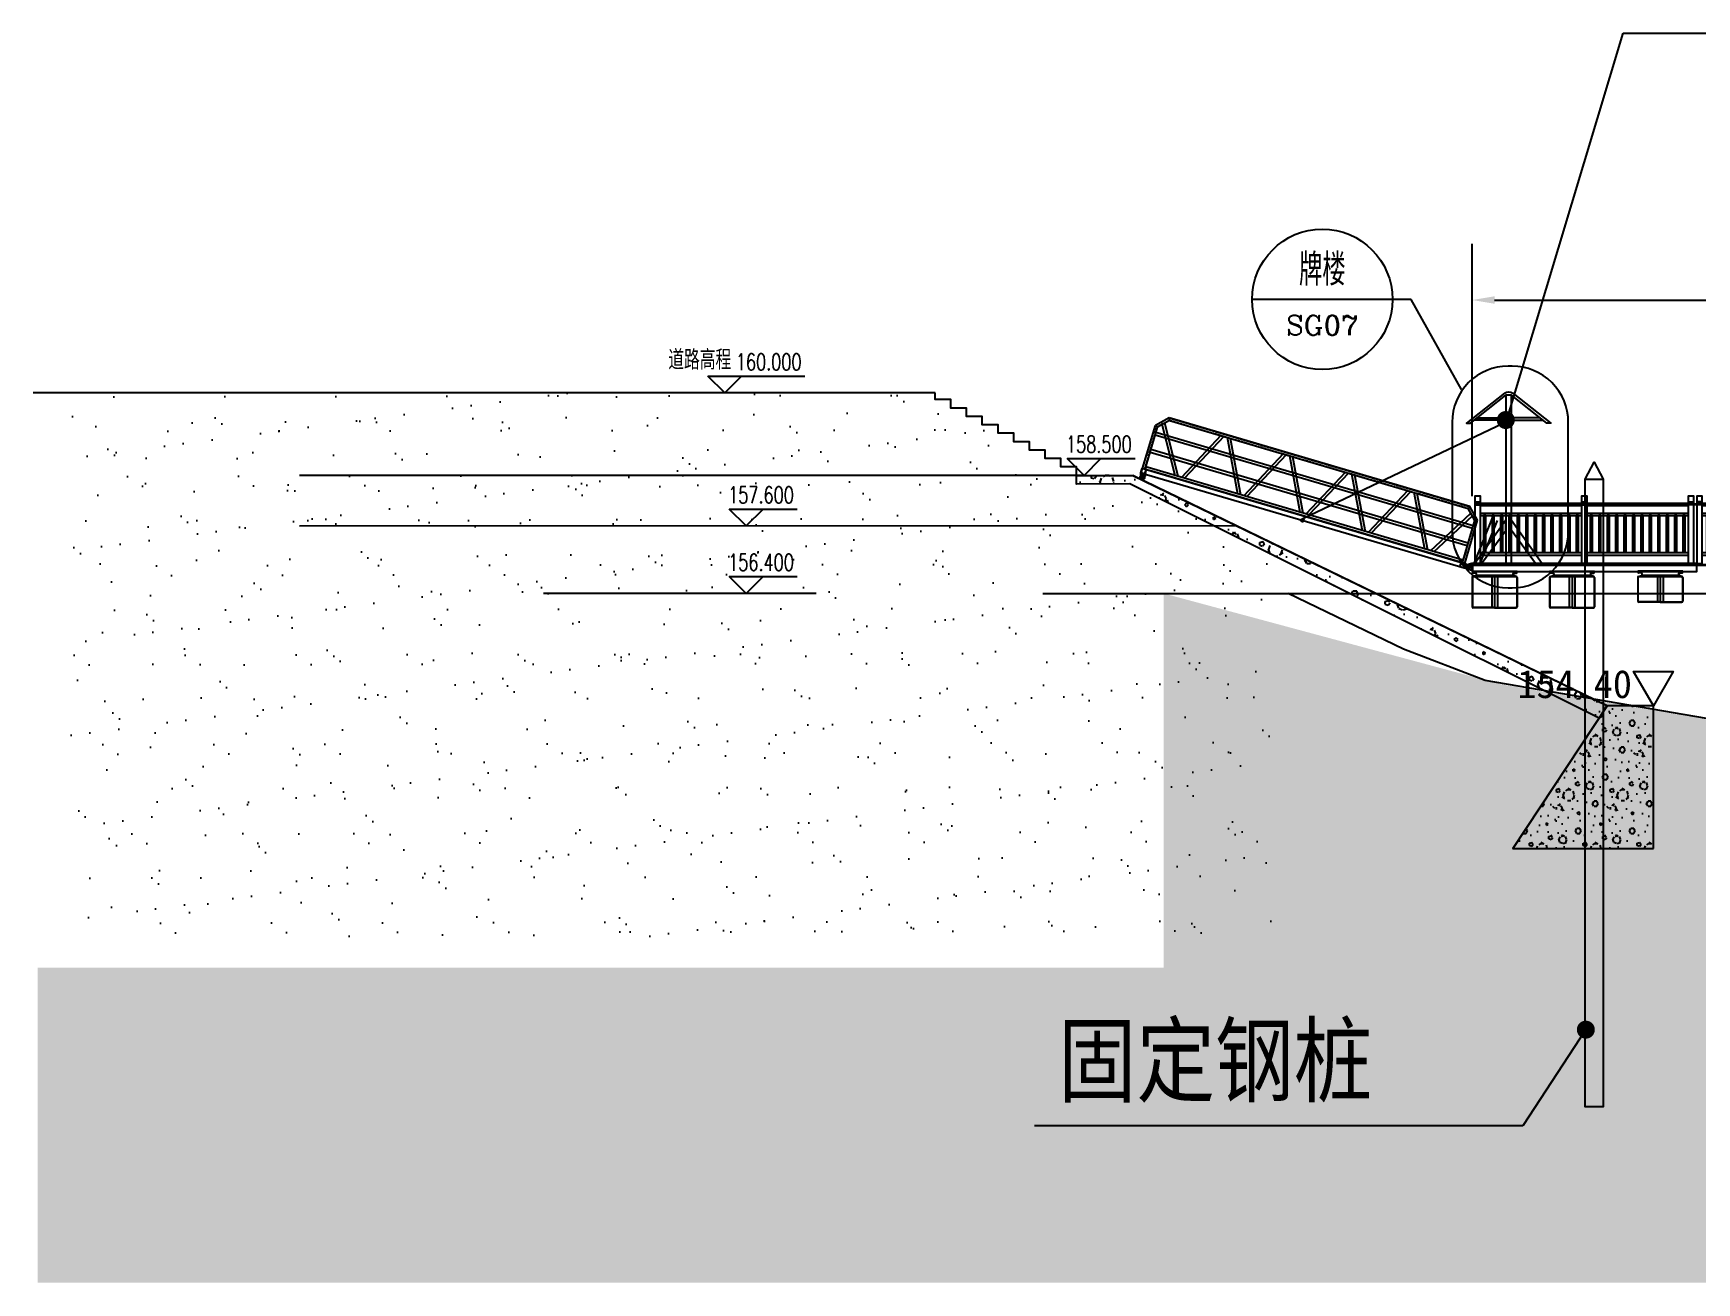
# Model space of a CAD drawing. Header units: millimetres. Extents: x -1471591 to 944464, y -468930 to 547002.
# Drawn here: x -999987 to -970363, y 148640 to 170890 of the extents above; entities that cross this region are included whole.
import ezdxf
from ezdxf.enums import TextEntityAlignment as Align

# ---------------------------------------------------------------- set-up
doc = ezdxf.new("R2010")
doc.units = ezdxf.units.MM
doc.header["$LTSCALE"] = 10
doc.header["$PDMODE"] = 35
doc.linetypes.add('BLTA11-LD-L-4001_Plot Plan for Seawater Intake System_20140729$0$key plan$0${ Wide Dash }', pattern=[12, 4, -2, 4, -2])
doc.linetypes.add('CENTER2', pattern=[28.575, 19.05, -3.175, 3.175, -3.175])
for name, color, linetype in [('DIM_ELEV', 3, 'Continuous'), ('DIM_IDEN', 3, 'Continuous'), ('DIM_LEAD', 3, 'Continuous'), ('L-WATER水景', 5, 'Continuous'), ('PUB_DIM', 3, 'Continuous'), ('PUB_TEXT', 7, 'Continuous'), ('W-bridge approach引桥', 4, 'Continuous'), ('W-FLOAT_BOWL浮筒', 253, 'Continuous'), ('W-PLASTIC_RAILINGS塑木栏杆', 210, 'Continuous'), ('W-STEEL_FRAME钢架', 3, 'Continuous'), ('道路_平面标注', 254, 'Continuous')]:
    doc.layers.add(name, color=color, linetype=linetype)
doc.styles.add('_TCH_DIM', font='SIMPLEX.shx', dxfattribs={"bigfont": 'hztxt.shx'})
doc.styles.add('_TCH_LABEL', font='COMPLEX', dxfattribs={"bigfont": 'GBCBIG'})
doc.styles.get("Standard").update_dxf_attribs({"font": 'simplex.shx', "width": 0.8, "bigfont": 'hztxt.shx'})
doc.styles.add('STANDARD_T3', font='simplex.shx', dxfattribs={"width": 0.7, "bigfont": 'hztxt.shx'})
doc.styles.add('TXT', font='txt')
doc.dimstyles.new('W&&400', dxfattribs={"dimtxt": 1400, "dimasz": 400, "dimexe": 1000, "dimexo": 1200, "dimgap": 400, "dimtad": 1, "dimdec": 0, "dimzin": 0, "dimdsep": 46, "dimtxsty": 'STANDARD_T3', "dimcen": 0.09, "dimclrd": 1, "dimclre": 1, "dimclrt": 7, "dimazin": 2, "dimtfac": 1, "dimtdec": 0, "dimtix": 1, "dimtmove": 2, "dimatfit": 3, "dimfxl": 0, "dimtolj": 1, "dimtzin": 0, "dimarcsym": 0})

# ---------------------------------------------------------------- blocks, each defined once
blk = doc.blocks.new('*D831')
at = {"color": 1, "lineweight": -2, "transparency": 16777216}
for p, q in [((-974363, 162648), (-974363, 167140)), ((-879363, 162648), (-879363, 167140)), ((-973963, 166140), (-879763, 166140))]:
    blk.add_line(p, q, dxfattribs=at)
at = {"color": 1, "transparency": 16777216}
for points in [[(-973963, 166206), (-973963, 166073), (-974363, 166140)], [(-879763, 166206), (-879763, 166073), (-879363, 166140)]]:
    blk.add_solid(points, dxfattribs=at)
at = {"layer": 'Defpoints', "color": 0, "transparency": 16777216}
for p in [(-879363, 166140), (-974363, 161448), (-879363, 161448)]:
    blk.add_point(p, dxfattribs=at)
at = {"color": 7, "transparency": 16777216, "insert": (-926863, 167240), "char_height": 1400, "attachment_point": 5, "style": 'STANDARD_T3'}
blk.add_mtext('\\A1;95000', dxfattribs=at)
blk = doc.blocks.new('*U1554')
at = {"layer": 'W-PLASTIC_RAILINGS塑木栏杆'}
blk.add_lwpolyline([(-20, 330), (20, 330), (20, -330), (-20, -330)], close=True, dxfattribs=at)
blk = doc.blocks.new('*U1553')
at = {"layer": 'W-PLASTIC_RAILINGS塑木栏杆', "color": 0, "linetype": 'ByBlock', "lineweight": -2}
for p in [(0, 0), (150, 0), (300, 0), (450, 0)]:
    blk.add_blockref('*U1554', p, dxfattribs=at)
blk = doc.blocks.new('*U1550')
at = {"layer": 'W-PLASTIC_RAILINGS塑木栏杆'}
for p, q in [((-450, 500), (-350, 500)), ((-450, 480), (-350, 480)), ((-350, 476), (450, 476)), ((-350, 436), (450, 436)), ((350, 500), (450, 500)), ((350, 480), (450, 480)), ((-350, 296), (450, 296)), ((-350, 256), (450, 256)), ((-350, -404), (450, -404)), ((-350, -449), (450, -449))]:
    blk.add_line(p, q, dxfattribs=at)
for points in [[(-450, -600), (-350, -600), (-350, 600), (-450, 600)], [(350, -600), (450, -600), (450, 600), (350, 600)]]:
    blk.add_lwpolyline(points, close=True, dxfattribs=at)
blk.add_blockref('*U1553', (-225, -74), dxfattribs=at)
blk = doc.blocks.new('*U1549')
at = {"color": 0, "linetype": 'ByBlock', "lineweight": -2, "transparency": 16777216}
for p in [(-1600, 0), (-800, 0)]:
    blk.add_blockref('*U1550', p, dxfattribs=at)
at = {"color": 0, "linetype": 'ByBlock', "lineweight": -2}
blk.add_blockref('*U1550', (0, 0), dxfattribs=at)
blk = doc.blocks.new('*U1544')
at = {"layer": 'W-PLASTIC_RAILINGS塑木栏杆'}
blk.add_lwpolyline([(-20, 330), (20, 330), (20, -330), (-20, -330)], close=True, dxfattribs=at)
blk = doc.blocks.new('*U1543')
at = {"layer": 'W-PLASTIC_RAILINGS塑木栏杆', "color": 0, "linetype": 'ByBlock', "lineweight": -2}
for p in [(0, 0), (150, 0), (300, 0), (450, 0), (600, 0), (750, 0), (900, 0)]:
    blk.add_blockref('*U1544', p, dxfattribs=at)
at = {"layer": 'W-PLASTIC_RAILINGS塑木栏杆', "color": 0, "linetype": 'ByBlock', "lineweight": -2, "transparency": 16777216}
for p in [(1050, 0), (1200, 0), (1350, 0), (1500, 0), (1650, 0)]:
    blk.add_blockref('*U1544', p, dxfattribs=at)
blk = doc.blocks.new('*U1546')
at = {"layer": 'W-PLASTIC_RAILINGS塑木栏杆'}
blk.add_lwpolyline([(-20, 330), (20, 330), (20, -330), (-20, -330)], close=True, dxfattribs=at)
blk = doc.blocks.new('*U1545')
at = {"layer": 'W-PLASTIC_RAILINGS塑木栏杆', "color": 0, "linetype": 'ByBlock', "lineweight": -2}
for p in [(0, 0), (150, 0), (300, 0), (450, 0), (600, 0), (750, 0), (900, 0)]:
    blk.add_blockref('*U1546', p, dxfattribs=at)
at = {"layer": 'W-PLASTIC_RAILINGS塑木栏杆', "color": 0, "linetype": 'ByBlock', "lineweight": -2, "transparency": 16777216}
for p in [(1050, 0), (1200, 0), (1350, 0), (1500, 0), (1650, 0)]:
    blk.add_blockref('*U1546', p, dxfattribs=at)
blk = doc.blocks.new('*U1551')
at = {"layer": 'W-PLASTIC_RAILINGS塑木栏杆'}
blk.add_lwpolyline([(-20, 330), (20, 330), (20, -330), (-20, -330)], close=True, dxfattribs=at)
blk = doc.blocks.new('*U1552')
at = {"layer": 'W-PLASTIC_RAILINGS塑木栏杆', "color": 0, "linetype": 'ByBlock', "lineweight": -2}
for p in [(0, 0), (150, 0), (300, 0), (450, 0), (600, 0), (750, 0), (900, 0), (1050, 0), (1200, 0)]:
    blk.add_blockref('*U1551', p, dxfattribs=at)
blk = doc.blocks.new('*U1547')
at = {"layer": 'W-PLASTIC_RAILINGS塑木栏杆'}
for p, q in [((-700, 500), (-800, 500)), ((-700, 480), (-800, 480)), ((-700, 476), (700, 476)), ((-700, 436), (700, 436)), ((700, 500), (800, 500)), ((700, 480), (800, 480)), ((-700, 296), (700, 296)), ((-700, 256), (700, 256)), ((-700, -404), (700, -404)), ((-700, -449), (700, -449))]:
    blk.add_line(p, q, dxfattribs=at)
for points in [[(-800, -600), (-700, -600), (-700, 600), (-800, 600)], [(700, -600), (800, -600), (800, 600), (700, 600)]]:
    blk.add_lwpolyline(points, close=True, dxfattribs=at)
blk.add_blockref('*U1552', (-600, -74), dxfattribs=at)
blk = doc.blocks.new('*U1548')
at = {"color": 0, "linetype": 'ByBlock', "lineweight": -2, "transparency": 16777216}
for p in [(0, 0), (1500, 0), (3000, 0), (4500, 0), (6000, 0), (7500, 0), (9000, 0)]:
    blk.add_blockref('*U1547', p, dxfattribs=at)
blk = doc.blocks.new('*U1541')
blk.add_line((-7316, -600), (-7416, -600))
at = {"layer": 'W-PLASTIC_RAILINGS塑木栏杆'}
for p, q in [((-8469, 500), (-8369, 500)), ((-8469, 480), (-8369, 480)), ((-8369, 476), (-6569, 476)), ((-8369, 436), (-6569, 436)), ((-6569, 500), (-6469, 500)), ((-6569, 500), (-6469, 500)), ((-6569, 480), (-6469, 480)), ((-6569, 480), (-6469, 480)), ((-6469, 476), (-4669, 476)), ((-6469, 436), (-4669, 436)), ((-4669, 500), (-4569, 500)), ((-4669, 480), (-4569, 480)), ((-8481, -600), (-8138, 257)), ((-8374, -600), (-8067, 165)), ((-8369, 296), (-6569, 296)), ((-8369, 256), (-6569, 256)), ((-6469, 296), (-4669, 296)), ((-6469, 256), (-4669, 256)), ((-8369, -404), (-6569, -404)), ((-8369, -449), (-6569, -449)), ((-6469, -404), (-4669, -404)), ((-6469, -449), (-4669, -449))]:
    blk.add_line(p, q, dxfattribs=at)
for points in [[(-8469, -600), (-8369, -600), (-8369, 600), (-8469, 600)], [(-6569, -600), (-6469, -600), (-6469, 600), (-6569, 600)], [(-6569, -600), (-6469, -600), (-6469, 600), (-6569, 600)], [(-4669, -600), (-4569, -600), (-4569, 600), (-4669, 600)]]:
    blk.add_lwpolyline(points, close=True, dxfattribs=at)
for name, p in [('*U1548', (-3719, 0)), ('*U1549', (8031, 0))]:
    blk.add_blockref(name, p)
at = {"layer": 'W-PLASTIC_RAILINGS塑木栏杆', "xscale": -1}
for name, p in [('*U1543', (-6644, -74)), ('*U1545', (-4744, -74))]:
    blk.add_blockref(name, p, dxfattribs=at)
blk = doc.blocks.new('*U1542')
at = {"color": 0, "linetype": 'ByBlock', "lineweight": -2, "transparency": 16777216}
blk.add_blockref('*U1541', (0, 0), dxfattribs=at)
blk = doc.blocks.new('$matou$00000066')
for p, q in [((400, 275), (-400, 275)), ((-400, 275), (-400, 260)), ((-400, 164), (-400, -256)), ((-396, 165), (-396, -256)), ((391, 176), (-391, 176)), ((-387, 183), (-335, 201)), ((-386, 271), (386, 271)), ((-338, 249), (-386, 249)), ((-386, 179), (-334, 197)), ((-338, 245), (-385, 245)), ((-330, 237), (-330, 208)), ((-326, 237), (-326, 208)), ((-326, 205), (326, 205)), ((-50, 176), (-50, -271)), ((0, 176), (0, -271)), ((0, 176), (0, -271)), ((50, 176), (50, -271)), ((326, 237), (326, 208)), ((330, 237), (330, 208)), ((386, 179), (334, 197)), ((387, 183), (335, 201)), ((338, 249), (386, 249)), ((338, 245), (385, 245)), ((396, 165), (396, -256)), ((400, 275), (400, 260)), ((400, 164), (400, -256)), ((0, -271), (-381, -271)), ((0, -275), (-381, -275)), ((0, -271), (381, -271)), ((0, -275), (381, -275))]:
    blk.add_line(p, q)
for centre, radius, start, end in [((-385, 260), 15, 180, 270), ((-380, 164), 20, 109.1798, 180), ((-386, 260), 11, 90, 270), ((-381, 165), 15, 109.1798, 180), ((-338, 237), 12, 0, 90), ((-338, 237), 8, 0, 90), ((-338, 208), 8, 289.1798, 0), ((-338, 208), 12, 289.1798, 0), ((338, 237), 12, 90, 180), ((338, 208), 12, 180, 250.8202), ((338, 237), 8, 90, 180), ((338, 208), 8, 180, 250.8202), ((385, 260), 15, 270, 0), ((386, 260), 11, 270, 90), ((381, 165), 15, 0, 70.8202), ((380, 164), 20, 0, 70.8202), ((-381, -256), 19, 180, 270), ((-381, -256), 15, 180, 270), ((381, -256), 19, 270, 0), ((381, -256), 15, 270, 0)]:
    blk.add_arc(centre, radius, start, end)
blk = doc.blocks.new('*U1569')
at = {"layer": 'W-FLOAT_BOWL浮筒', "xscale": -1, "yscale": -1, "rotation": 180.0000000000667}
blk.add_blockref('$matou$00000066', (0, 0), dxfattribs=at)
blk = doc.blocks.new('*U1570')
at = {"color": 0, "linetype": 'ByBlock', "lineweight": -2, "transparency": 16777216}
for p in [(-13950, 0), (-12400, 0), (-10850, 0), (-9300, 0), (-7750, 0), (-6200, 0), (-4650, 0), (-3100, 0), (-1550, 0), (0, 0)]:
    blk.add_blockref('*U1569', p, dxfattribs=at)
blk = doc.blocks.new('滚轮支架 -left')
for p, q in [((-50, 10), (-22, 81)), ((50, 10), (22, 81))]:
    blk.add_line(p, q)
at = {"color": 3, "linetype": 'CENTER2'}
for p, q in [((-15, 70), (15, 70)), ((0, 85), (0, 55))]:
    blk.add_line(p, q, dxfattribs=at)
blk.add_lwpolyline([(-50, 10), (50, 10), (50, -5), (-50, -5)], close=True)
blk.add_circle((0, 70), 11)
blk.add_arc((0, 70), 25, 26.1956, 153.8044)
blk = doc.blocks.new('YQL')
at = {"color": 4}
for p, q in [((-5863, 1040), (-6063, 840)), ((-5844, 995), (-6018, 821)), ((-283, 1040), (-5863, 1040)), ((-5863, 1040), (-283, 1040)), ((-5844, 995), (-5863, 1040)), ((-5844, 995), (-301, 995)), ((-301, 995), (-283, 1040)), ((-128, 821), (-301, 995)), ((-83, 840), (-283, 1040)), ((-6063, 40), (-6063, 840)), ((-6063, 840), (-6018, 821)), ((-6018, 40), (-6018, 821)), ((-128, 821), (-83, 840)), ((-128, 40), (-128, 821)), ((-83, 40), (-83, 840))]:
    blk.add_line(p, q, dxfattribs=at)
at = {"color": 8, "linetype": 'BLTA11-LD-L-4001_Plot Plan for Seawater Intake System_20140729$0$key plan$0${ Wide Dash }'}
for p, q in [((-5846, 999), (-6022, 823)), ((-5846, 999), (-300, 999)), ((-124, 823), (-300, 999)), ((-6022, 40), (-6022, 823)), ((-124, 40), (-124, 823))]:
    blk.add_line(p, q, dxfattribs=at)
at = {"color": 0}
for p, q in [((-5473, 84), (-5952, 892)), ((-5414, 84), (-5916, 929)), ((-4892, 999), (-5357, 84)), ((-4836, 999), (-5301, 84)), ((-4779, 999), (-4314, 84)), ((-4722, 999), (-4258, 84)), ((-3736, 999), (-4200, 84)), ((-3680, 999), (-4144, 84)), ((-3622, 999), (-3158, 84)), ((-3566, 999), (-3101, 84)), ((-2579, 999), (-3044, 84)), ((-2523, 999), (-2988, 84)), ((-2466, 999), (-2001, 84)), ((-2410, 999), (-1945, 84)), ((-1423, 999), (-1887, 84)), ((-1367, 999), (-1831, 84)), ((-1309, 999), (-845, 84)), ((-1253, 999), (-789, 84)), ((-731, 84), (-229, 929)), ((-673, 84), (-193, 892)), ((-128, 724), (-6018, 724)), ((-128, 674), (-6018, 674)), ((-128, 404), (-6018, 404)), ((-128, 354), (-6018, 354))]:
    blk.add_line(p, q, dxfattribs=at)
at = {"color": 3}
for p, q in [((-73, 40), (-6073, 40)), ((-73, 40), (-6073, 40)), ((-6073, -40), (-6073, 40)), ((-6073, -40), (-6073, 11)), ((-73, -40), (-73, 40))]:
    blk.add_line(p, q, dxfattribs=at)
at = {"color": 3, "lineweight": 5}
for p, q in [((-6073, -40), (-6073, 40)), ((-6073, -20), (-6073, 40)), ((-5993, -40), (-5993, 40)), ((-153, -40), (-153, 40)), ((-73, -40), (-73, 40))]:
    blk.add_line(p, q, dxfattribs=at)
at = {"color": 1}
blk.add_line((-73, 40), (-73, 40), dxfattribs=at)
at = {"color": 3}
for points in [[(-73, 40), (-6073, 40), (-6073, -40), (-73, -40)], [(-5993, 40), (-6073, 40), (-6073, -40), (-5993, -40)], [(-5997, 36), (-6069, 36), (-6069, -36), (-5997, -36)], [(-73, 40), (-153, 40), (-153, -40), (-73, -40)], [(-77, 36), (-149, 36), (-149, -36), (-77, -36)]]:
    blk.add_lwpolyline(points, close=True, dxfattribs=at)
at = {"color": 3, "lineweight": 5}
for points in [[(-6073, 40), (-5993, 40), (-5993, -40), (-6073, -40)], [(-6069, 36), (-5997, 36), (-5997, -36), (-6069, -36)], [(-73, 40), (-153, 40), (-153, -40), (-73, -40)], [(-77, 36), (-149, 36), (-149, -36), (-77, -36)]]:
    blk.add_lwpolyline(points, close=True, dxfattribs=at)
at = {"color": 4}
blk.add_lwpolyline([(-128, 84), (-6018, 84), (-6018, 40), (-128, 40)], close=True, dxfattribs=at)
blk.add_lwpolyline([(-63, 40), (-73, 40), (-73, -40), (-63, -40)], close=True)
blk.add_lwpolyline([(6, -30), (-63, -40), (-63, 40), (7, 30, -0.80299), (6, -30)], format="xyb")
for centre, radius in [((0, 0), 15), ((-3073, -40), 25)]:
    blk.add_circle(centre, radius)
at = {"layer": 'PUB_DIM', "color": 0}
blk.add_circle((-6023, -115), 40, dxfattribs=at)
at = {"layer": 'W-STEEL_FRAME钢架'}
blk.add_line((-73, 40), (-5933, 40), dxfattribs=at)
at = {"xscale": -1, "rotation": 180.0000000001757}
blk.add_blockref('滚轮支架 -left', (-6023, -45), dxfattribs=at)
blk = doc.blocks.new('卷扬机支架')
for points in [[(-73, 3033), (-750, 2500), (-680, 2500), (-50, 3000)], [(73, 3033), (750, 2500), (680, 2500), (50, 3000)]]:
    blk.add_lwpolyline(points)
blk.add_lwpolyline([(-73, 3033, -0.359649), (73, 3033)], format="xyb")
for points in [[(-50, 0), (50, 0), (50, 3000), (-50, 3000)], [(-51, 2555), (-611, 2555), (-560, 2595), (-51, 2595)], [(51, 2555), (611, 2555), (560, 2595), (51, 2595)], [(-50, 770), (-600, 0), (-481, 0), (-50, 586)], [(50, 770), (599, 0), (480, 0), (50, 586)]]:
    blk.add_lwpolyline(points, close=True)

msp = doc.modelspace()

# ---------------------------------------------------------------- hatches: boundary and pattern name
at = {"layer": 'L-WATER水景'}
h = msp.add_hatch(dxfattribs=at)
h.set_pattern_fill('AR-SAND', color=8, scale=500)
h.set_pattern_definition([(37.5, (-939742.2, 167874.7), (-40, 1223.533), [0, -965.2, 0, -1079.5, 0, -1031.875]), (7.5, (-939742.2, 167874.7), (1123.81, 1792.063), [0, -520.7, 0, -869.95, 0, -333.375]), (327.5, (-940523.3, 167874.7), (1977.48, 3.593), [0, -317.5, 0, -1143, 0, -1492.25]), (317.5, (-940523.3, 167874.7), (1908.89, 557.323), [0, -158.75, 0, -749.3, 0, -857.25])])
h.paths.add_polyline_path([(-999334.9, 154781.1), (-999334.9, 164484.5), (-984118.6, 164484.5), (-981406.7, 163091.7), (-981406.7, 162816.7), (-980460.3, 162816.7), (-977996.8, 162087.3), (-977920.8, 154781.1)])
h = msp.add_hatch(dxfattribs=at)
h.set_pattern_fill('AR-SAND', color=8, scale=500)
h.set_pattern_definition([(37.5, (-854747.2, 167754.5), (-40.001, 1223.533), [0, -965.2, 0, -1079.5, 0, -1031.875]), (7.5, (-854747.2, 167754.5), (1123.808, 1792.063), [0, -520.7, 0, -869.95, 0, -333.375]), (327.5, (-855528.2, 167754.5), (1977.481, 3.593), [0, -317.5, 0, -1143, 0, -1492.25]), (317.5, (-855528.2, 167754.5), (1908.89, 557.323), [0, -158.75, 0, -749.3, 0, -857.25])])
h.paths.add_polyline_path([(-958366.2, 156658), (-973856.8, 159298.3), (-979856.8, 160914.9), (-979856.8, 154248.9), (-926482, 154248.9), (-935377.8, 155458.9)])
h = msp.add_hatch(dxfattribs=at)
h.set_pattern_fill('AR-SAND', color=8, scale=500)
h.set_pattern_definition([(37.5, (26228.5, -66836.8), (-40.0008, 1223.5331), [0, -965.2, 0, -1079.5, 0, -1031.875]), (7.5, (26228.5, -66836.8), (1123.8082, 1792.0628), [0, -520.7, 0, -869.95, 0, -333.375]), (327.5, (25447.5, -66836.8), (1977.4809, 3.593), [0, -317.5, 0, -1143, 0, -1492.25]), (317.5, (25447.5, -66836.8), (1908.891, 557.3233), [0, -158.75, 0, -749.3, 0, -857.25])])
h.paths.add_polyline_path([(-999908.3, 154248.9), (-999908.3, 148640), (-854016.7, 148640), (-854016.7, 154248.9)])
at = {"layer": '道路_平面标注', "lineweight": -3}
h = msp.add_hatch(dxfattribs=at)
h.set_pattern_fill('加气混凝土', color=256, scale=100)
h.set_pattern_definition([(0, (-2295987.2, -3593413.4), (600, 1200), [0, -1200]), (0, (-2296689.2, -3593575.4), (600, 1200), [0, -1200]), (0, (-2296299.2, -3593587.4), (600, 1200), [0, -1200]), (0, (-2295873.2, -3593233.4), (600, 1200), [0, -1200]), (0, (-2296371.2, -3593647.4), (600, 1200), [0, -1200]), (0, (-2295753.2, -3592477.4), (600, 1200), [0, -1200]), (0, (-2296119.2, -3592573.4), (600, 1200), [0, -1200]), (0, (-2295927.2, -3592723.4), (600, 1200), [0, -1200]), (0, (-2296905.2, -3592747.4), (600, 1200), [0, -1200]), (0, (-2296317.2, -3592801.4), (600, 1200), [0, -1200]), (0, (-2296545.2, -3593107.4), (600, 1200), [0, -1200]), (0, (-2296533.2, -3593557.4), (600, 1200), [0, -1200]), (0, (-2296083.2, -3593605.4), (600, 1200), [0, -1200]), (0, (-2295753.2, -3593077.4), (600, 1200), [0, -1200]), (0, (-2296875.2, -3593263.4), (600, 1200), [0, -1200]), (0, (-2296773.2, -3593059.4), (600, 1200), [0, -1200]), (0, (-2296305.2, -3593143.4), (600, 1200), [0, -1200]), (0, (-2296473.2, -3593317.4), (600, 1200), [0, -1200]), (0, (-2296569.2, -3592921.4), (600, 1200), [0, -1200]), (0, (-2296419.2, -3592471.4), (600, 1200), [0, -1200]), (0, (-2296827.2, -3593515.4), (600, 1200), [0, -1200]), (0, (-2296167.2, -3592717.4), (600, 1200), [0, -1200]), (0, (-2296725.2, -3592699.4), (600, 1200), [0, -1200]), (0, (-2296821.2, -3592543.4), (600, 1200), [0, -1200]), (130.601294, (-2295826.956, -3592853.074), (-2999.9999669, 3600.0000157), [52.6831, -22074.222]), (18.434949, (-2295912.67, -3592830.22), (2999.999989, 1199.999991), [54.21048, -7535.2558]), (90, (-2295912.7, -3592881.65), (600, 1200), [51.42857, -2348.5713]), (161.565051, (-2295861.24, -3592898.79), (-3000.000015, 1199.9999105), [54.21048, -7535.2558]), (53.130102, (-2295861.24, -3592898.8), (600.000001, 1200), [57.14286, -5942.857]), (135, (-2295815.53, -3593510.2), (-600.000073, 1199.99992), [48.48732, -3345.6252]), (45, (-2295884.1, -3593510.2), (599.999996, 1199.999995), [48.48732, -3345.6252]), (135, (-2295849.8, -3593544.5), (-600.000073, 1199.99992), [48.48732, -3345.6252]), (45, (-2295849.8, -3593544.5), (599.999996, 1199.999995), [48.48732, -3345.6252]), (116.56505, (-2296392.7, -3592704.5), (-0.0001, 2399.99993), [63.88765, -1277.753]), (180, (-2296421.2, -3592647.4), (-600, 1200), [68.57143, -1131.4285]), (63.43495, (-2296518.4, -3592704.5), (5e-06, 2400), [63.88765, -1277.753]), (116.56505, (-2296489.8, -3592761.6), (-0.0001, 2399.99993), [63.88765, -1277.753]), (0, (-2296489.8, -3592761.6), (600, 1200), [68.57143, -1131.4285]), (63.43495, (-2296421.2, -3592761.6), (5e-06, 2400), [63.88765, -1277.753]), (107.102728, (-2295941.24, -3593110.217), (-1799.9999312, 6000.0000097), [77.7227, -32565.805]), (143.972626, (-2295964.1, -3593035.93), (-11399.9998555, 8399.9999905), [77.7227, -16244.04]), (180, (-2296027, -3592990.2), (-600, 1200), [74.2857, -1125.7142]), (36.0273733, (-2296164.1, -3593035.93), (11399.9999158, 8399.9999094), [77.7227, -16244.04]), (71.565051, (-2296186.96, -3593104.5), (1800.000009, 5999.99999), [72.28063, -7517.1856]), (107.102728, (-2296164.1, -3593178.79), (-1799.9999312, 6000.0000097), [77.7227, -32565.805]), (143.972626, (-2296101.24, -3593224.5), (-11399.9998555, 8399.9999905), [77.7227, -16244.04]), (0, (-2296101.2, -3593224.5), (600, 1200), [74.2857, -1125.7142]), (36.0273733, (-2296026.96, -3593224.5), (11399.9999158, 8399.9999094), [77.7227, -16244.04]), (71.565051, (-2295964.1, -3593178.79), (1800.000009, 5999.99999), [72.28063, -7517.1856]), (150.255118, (-2295929.81, -3592550.22), (-1800.000004, 1199.999985), [46.07004, -9628.6392]), (90, (-2295969.8, -3592573.1), (600, 1200), [45.7143, -2354.2855]), (29.7448813, (-2295969.81, -3592573.07), (1800.000001, 1199.9999944), [46.07004, -9628.6392]), (116.56505, (-2296209.8, -3593401.6), (-0.0001, 2399.99993), [63.88765, -1277.753]), (168.690067, (-2296238.38, -3593344.5), (-5400.000004, 1199.99997), [58.2745, -12179.371]), (41.1859251, (-2296341.24, -3593373.074), (14999.9999091, 13199.9998846), [60.7437, -25451.604]), (90, (-2296341.24, -3593430.2), (600, 1200), [57.14286, -2342.857]), (138.814074, (-2296295.53, -3593470.217), (-14999.9997334, 13200.0000841), [60.7437, -25451.604]), (16.6992442, (-2296295.53, -3593470.217), (19799.999851, 5999.99993716), [59.6589, -24997.075]), (60.9453959, (-2296238.384, -3593453.074), (599.9999984, 1199.9999894), [58.83217, -24650.679]), (109.983106, (-2296712.67, -3592898.79), (-3000.0000113, 8399.9999778), [66.884, -28024.395]), (155.556045, (-2296735.527, -3592835.93), (-7800.00002973, 3599.9999252), [69.04597, -28930.263]), (24.4439547, (-2296861.24, -3592835.93), (7800.0000039, 3599.9999827), [69.04597, -28930.263]), (70.0168934, (-2296884.1, -3592898.79), (3000.00000904, 8399.99997916), [66.884, -28024.395]), (109.983106, (-2296861.24, -3592961.646), (-3000.0000113, 8399.9999778), [66.884, -28024.395]), (160.016893, (-2296798.38, -3592984.5), (-3000.0000018, 1199.9999453), [66.884, -13978.755]), (19.9831065, (-2296798.38, -3592984.5), (2999.9999835, 1199.999998), [66.884, -13978.755]), (70.0168934, (-2296735.527, -3592961.646), (3000.00000904, 8399.99997916), [66.884, -28024.395]), (122.005383, (-2296266.96, -3593007.36), (-600.0000805, 1199.9999387), [53.90846, -11266.868]), (18.434949, (-2296346.96, -3592978.79), (2999.999989, 1199.999991), [54.21048, -7535.2558]), (90, (-2296346.96, -3593030.2), (600, 1200), [51.42857, -2348.5713]), (161.565051, (-2296295.53, -3593047.36), (-3000.000015, 1199.9999105), [54.21048, -7535.2558]), (54.4623222, (-2296295.53, -3593047.36), (4199.9999939, 5999.999991), [49.15614, -20596.423]), (116.56505, (-2296615.5, -3593298.8), (-0.0001, 2399.99993), [63.88765, -1277.753]), (180, (-2296644.1, -3593241.6), (-600, 1200), [62.85714, -1137.1428]), (59.0362434, (-2296741.24, -3593298.79), (600.000002, 1199.9999942), [66.63946, -13927.644]), (120.963756, (-2296706.96, -3593355.93), (-600.000082, 1199.999945), [66.63946, -13927.644]), (0, (-2296707, -3593355.9), (600, 1200), [62.85714, -1137.1428]), (63.43495, (-2296644.1, -3593355.9), (5e-06, 2400), [63.88765, -1277.753])])
h.paths.add_polyline_path([(-972101, 158696.7), (-971957.1, 158914.4), (-980406.7, 163016.7), (-981406.7, 163016.7), (-981406.7, 162862.5), (-980460.3, 162865.5)])
h = msp.add_hatch(dxfattribs=at)
h.set_pattern_fill('加气混凝土', color=256, scale=80)
h.set_pattern_definition([(0, (-2046337.3, -2835243.5), (480, 960), [0, -960]), (0, (-2046898.9, -2835373.1), (480, 960), [0, -960]), (0, (-2046586.9, -2835382.7), (480, 960), [0, -960]), (0, (-2046246.1, -2835099.5), (480, 960), [0, -960]), (0, (-2046644.5, -2835430.7), (480, 960), [0, -960]), (0, (-2046150.1, -2834494.7), (480, 960), [0, -960]), (0, (-2046442.9, -2834571.5), (480, 960), [0, -960]), (0, (-2046289.3, -2834691.5), (480, 960), [0, -960]), (0, (-2047071.7, -2834710.7), (480, 960), [0, -960]), (0, (-2046601.3, -2834753.9), (480, 960), [0, -960]), (0, (-2046783.7, -2834998.7), (480, 960), [0, -960]), (0, (-2046774.1, -2835358.7), (480, 960), [0, -960]), (0, (-2046414.1, -2835397.1), (480, 960), [0, -960]), (0, (-2046150.1, -2834974.7), (480, 960), [0, -960]), (0, (-2047047.7, -2835123.5), (480, 960), [0, -960]), (0, (-2046966.1, -2834960.3), (480, 960), [0, -960]), (0, (-2046591.7, -2835027.5), (480, 960), [0, -960]), (0, (-2046726.1, -2835166.7), (480, 960), [0, -960]), (0, (-2046802.9, -2834849.9), (480, 960), [0, -960]), (0, (-2046682.9, -2834489.9), (480, 960), [0, -960]), (0, (-2047009.3, -2835325.1), (480, 960), [0, -960]), (0, (-2046481.3, -2834686.7), (480, 960), [0, -960]), (0, (-2046927.7, -2834672.3), (480, 960), [0, -960]), (0, (-2047004.5, -2834547.5), (480, 960), [0, -960]), (130.601294, (-2046209.067, -2834795.316), (-2399.9999735, 2880.0000126), [42.1465, -17659.3776]), (18.434949, (-2046277.64, -2834777.03), (2399.999991, 959.999993), [43.36838, -6028.20464]), (90, (-2046277.64, -2834818.17), (480, 960), [41.14285, -1878.85704]), (161.565051, (-2046236.5, -2834831.89), (-2400.000012, 959.9999284), [43.36838, -6028.20464]), (53.130102, (-2046236.5, -2834831.89), (480.000001, 960), [45.7143, -4754.2856]), (135, (-2046199.92, -2835321.03), (-480.000058, 959.999935), [38.78986, -2676.50016]), (45, (-2046254.78, -2835321.03), (479.999997, 959.999996), [38.78986, -2676.50016]), (135, (-2046227.35, -2835348.46), (-480.000058, 959.999935), [38.78986, -2676.50016]), (45, (-2046227.35, -2835348.46), (479.999997, 959.999996), [38.78986, -2676.50016]), (116.56505, (-2046661.6, -2834676.5), (-8e-05, 1919.99995), [51.11012, -1022.2024]), (180, (-2046684.5, -2834630.7), (-480, 960), [54.85715, -905.1428]), (63.43495, (-2046762.2, -2834676.5), (4e-06, 1920), [51.11012, -1022.2024]), (116.56505, (-2046739.35, -2834722.2), (-8e-05, 1919.99995), [51.11012, -1022.2024]), (0, (-2046739.4, -2834722.2), (480, 960), [54.85715, -905.1428]), (63.43495, (-2046684.5, -2834722.2), (4e-06, 1920), [51.11012, -1022.2024]), (107.102728, (-2046300.496, -2835001.03), (-1439.99994495, 4800.00000774), [62.17815, -26052.644]), (143.972626, (-2046318.78, -2834941.6), (-9119.9998844, 6719.9999924), [62.17815, -12995.232]), (180, (-2046369.1, -2834905), (-480, 960), [59.42857, -900.57136]), (36.0273733, (-2046478.78, -2834941.6), (9119.9999326, 6719.9999276), [62.17815, -12995.232]), (71.565051, (-2046497.07, -2834996.46), (1440.0000074, 4799.999992), [57.8245, -6013.74848]), (107.102728, (-2046478.78, -2835055.887), (-1439.99994495, 4800.00000774), [62.17815, -26052.644]), (143.972626, (-2046428.496, -2835092.46), (-9119.9998844, 6719.9999924), [62.17815, -12995.232]), (0, (-2046428.5, -2835092.5), (480, 960), [59.42857, -900.57136]), (36.0273733, (-2046369.07, -2835092.46), (9119.9999326, 6719.9999276), [62.17815, -12995.232]), (71.565051, (-2046318.78, -2835055.89), (1440.0000074, 4799.999992), [57.8245, -6013.74848]), (150.255118, (-2046291.35, -2834553.03), (-1440.0000034, 959.999988), [36.85603, -7702.91136]), (90, (-2046323.35, -2834571.3), (480, 960), [36.57143, -1883.4284]), (29.7448813, (-2046323.35, -2834571.32), (1440.000001, 959.9999955), [36.85603, -7702.91136]), (116.56505, (-2046515.35, -2835234.2), (-8e-05, 1919.99995), [51.11012, -1022.2024]), (168.690067, (-2046538.21, -2835188.46), (-4320.0000032, 959.999976), [46.6196, -9743.4968]), (41.1859251, (-2046620.496, -2835211.316), (11999.9999273, 10559.99990766), [48.59495, -20361.2832]), (90, (-2046620.5, -2835257.03), (480, 960), [45.7143, -1874.2856]), (138.814074, (-2046583.924, -2835289.03), (-11999.9997867, 10560.00006726), [48.59495, -20361.2832]), (16.6992442, (-2046583.924, -2835289.03), (15839.9998808, 4799.9999497), [47.72712, -19997.66]), (60.9453959, (-2046538.21, -2835275.316), (479.9999987, 959.9999915), [47.06574, -19720.5432]), (109.983106, (-2046917.64, -2834831.887), (-2400.00000904, 6719.9999822), [53.5072, -22419.516]), (155.556045, (-2046935.924, -2834781.6), (-6240.0000238, 2879.99994016), [55.23678, -23144.2104]), (24.4439547, (-2047036.496, -2834781.6), (6240.0000031, 2879.99998615), [55.23678, -23144.2104]), (70.0168934, (-2047054.78, -2834831.887), (2400.00000724, 6719.99998333), [53.5072, -22419.516]), (109.983106, (-2047036.496, -2834882.173), (-2400.00000904, 6719.9999822), [53.5072, -22419.516]), (160.016893, (-2046986.21, -2834900.46), (-2400.0000014, 959.9999563), [53.5072, -11183.004]), (19.9831065, (-2046986.21, -2834900.46), (2399.9999868, 959.9999985), [53.5072, -11183.004]), (70.0168934, (-2046935.924, -2834882.173), (2400.00000724, 6719.99998333), [53.5072, -22419.516]), (122.005383, (-2046561.07, -2834918.74), (-480.0000644, 959.999951), [43.12677, -9013.4944]), (18.434949, (-2046625.07, -2834895.89), (2399.999991, 959.999993), [43.36838, -6028.20464]), (90, (-2046625.07, -2834937.03), (480, 960), [41.14285, -1878.85704]), (161.565051, (-2046583.92, -2834950.74), (-2400.000012, 959.9999284), [43.36838, -6028.20464]), (54.4623222, (-2046583.924, -2834950.744), (3359.9999951, 4799.9999928), [39.3249, -16477.1384]), (116.56505, (-2046839.9, -2835151.9), (-8e-05, 1919.99995), [51.11012, -1022.2024]), (180, (-2046862.8, -2835106.2), (-480, 960), [50.2857, -909.71424]), (59.0362434, (-2046940.496, -2835151.89), (480.0000016, 959.9999953), [53.31156, -11142.1152]), (120.963756, (-2046913.07, -2835197.6), (-480.0000656, 959.999956), [53.31156, -11142.1152]), (0, (-2046913.1, -2835197.6), (480, 960), [50.2857, -909.71424]), (63.43495, (-2046862.8, -2835197.6), (4e-06, 1920), [51.11012, -1022.2024])])
h.paths.add_polyline_path([(-971134.9, 158914.4), (-971957.1, 158914.4), (-972037.9, 158776.3), (-973635.5, 156374), (-971134.9, 156374)])

# ---------------------------------------------------------------- linework, layer by layer
for p, q in [((-973684, 164002.9), (-977377.9, 162241.4)), ((-971957.1, 158914.4), (-980406.7, 163016.7)), ((-973563.5, 161307.7), (-974363.5, 161307.7)), ((-974363.5, 161307.7), (-974363.5, 161292.7)), ((-974363.5, 161196.6), (-974363.5, 160676.7)), ((-974359.5, 161197.3), (-974359.5, 160676.7)), ((-973572.8, 161208.8), (-974354.1, 161208.8)), ((-974350, 161215.5), (-974298.8, 161233.3)), ((-974349.9, 161303.7), (-973577, 161303.7)), ((-974301.5, 161281.7), (-974349.9, 161281.7)), ((-974349.4, 161211.5), (-974297.5, 161229.5)), ((-974301.5, 161277.7), (-974348.5, 161277.7)), ((-974293.5, 161269.7), (-974293.5, 161240.9)), ((-974289.8, 161238), (-973637.1, 161238)), ((-974289.5, 161269.7), (-974289.5, 161240.9)), ((-974013.5, 161208.8), (-974013.5, 160661.7)), ((-973963.5, 161208.8), (-973963.5, 160661.7)), ((-973963.5, 161208.8), (-973963.5, 160661.7)), ((-973913.5, 161208.8), (-973913.5, 160661.7)), ((-973637.5, 161269.7), (-973637.5, 161240.9)), ((-973633.5, 161269.7), (-973633.5, 161240.9)), ((-973577.5, 161211.5), (-973629.4, 161229.5)), ((-973576.9, 161215.5), (-973628.1, 161233.3)), ((-973625.5, 161281.7), (-973577, 161281.7)), ((-973625.5, 161277.7), (-973578.5, 161277.7)), ((-973567.5, 161197.3), (-973567.5, 160676.7)), ((-973563.5, 161307.7), (-973563.5, 161292.7)), ((-973563.5, 161196.6), (-973563.5, 160676.7)), ((-972183.8, 161307.7), (-972983.8, 161307.7)), ((-972983.8, 161307.7), (-972983.8, 161292.7)), ((-972983.8, 161196.6), (-972983.8, 160676.7)), ((-972979.8, 161197.3), (-972979.8, 160676.7)), ((-972193.1, 161208.8), (-972974.4, 161208.8)), ((-972970.3, 161215.5), (-972919.1, 161233.3)), ((-972970.2, 161303.7), (-972197.3, 161303.7)), ((-972921.8, 161281.7), (-972970.2, 161281.7)), ((-972969.7, 161211.5), (-972917.8, 161229.5)), ((-972921.8, 161277.7), (-972968.8, 161277.7)), ((-972913.8, 161269.7), (-972913.8, 161240.9)), ((-972910.1, 161238), (-972257.4, 161238)), ((-972909.8, 161269.7), (-972909.8, 161240.9)), ((-972633.8, 161208.8), (-972633.8, 160661.7)), ((-972583.8, 161208.8), (-972583.8, 160661.7)), ((-972583.8, 161208.8), (-972583.8, 160661.7)), ((-972533.8, 161208.8), (-972533.8, 160661.7)), ((-972257.8, 161269.7), (-972257.8, 161240.9)), ((-972253.8, 161269.7), (-972253.8, 161240.9)), ((-972197.8, 161211.5), (-972249.7, 161229.5)), ((-972197.2, 161215.5), (-972248.4, 161233.3)), ((-972245.8, 161281.7), (-972197.3, 161281.7)), ((-972245.8, 161277.7), (-972198.8, 161277.7)), ((-972187.8, 161197.3), (-972187.8, 160676.7)), ((-972183.8, 161307.7), (-972183.8, 161292.7)), ((-972183.8, 161196.6), (-972183.8, 160676.7)), ((-973963.5, 160661.7), (-974344.5, 160661.7)), ((-973963.5, 160657.7), (-974344.5, 160657.7)), ((-973963.5, 160661.7), (-973582.5, 160661.7)), ((-973963.5, 160657.7), (-973582.5, 160657.7)), ((-972583.8, 160661.7), (-972964.8, 160661.7)), ((-972583.8, 160657.7), (-972964.8, 160657.7)), ((-972583.8, 160661.7), (-972202.8, 160661.7)), ((-972583.8, 160657.7), (-972202.8, 160657.7))]:
    msp.add_line(p, q)
at = {"color": 1}
for p, q in [((-981274.5, 163017), (-995243.9, 163014.9)), ((-978553.4, 162117), (-995243.8, 162114.9))]:
    msp.add_line(p, q, dxfattribs=at)
at = {"const_width": 50}
msp.add_lwpolyline([(-974330.3, 162498.5), (-957363.4, 162507.5), (-951764.1, 165506.5), (-946903.5, 165507), (-941303.5, 162500), (-912423.4, 162503.5), (-906823.4, 165500.5), (-901963.4, 165506), (-896363.4, 162503.8), (-879513.4, 162503.8)], dxfattribs=at)
for points in [[(-983926.7, 164484.5), (-999987.2, 164484.5)], [(-981406.7, 163016.7), (-981406.7, 163166.7), (-981686.7, 163166.7), (-981686.7, 163316.7), (-981966.7, 163316.7), (-981966.7, 163466.7), (-982246.7, 163466.7), (-982246.7, 163616.7), (-982526.7, 163616.7), (-982526.7, 163766.7), (-982806.7, 163766.7), (-982806.7, 163916.7), (-983086.7, 163916.7), (-983086.7, 164066.7), (-983366.7, 164066.7), (-983366.7, 164216.7), (-983646.7, 164216.7), (-983646.7, 164366.7), (-983926.7, 164366.7), (-983926.7, 164484.5)], [(-986042.5, 160914.9), (-990902.6, 160914.9)]]:
    msp.add_lwpolyline(points)
msp.add_lwpolyline([(-974363.4, 161425.5), (-951818.3, 161408, -1.0079772), (-946823.3, 161447.7), (-906923.4, 161448.8, -0.9959278), (-901863.4, 161448.8), (-879400.9, 161447.7)], format="xyb", dxfattribs=at)
for points in [[(-974443.2, 161348.9), (-974373.4, 161328.2), (-974373.4, 161447.7), (-974443.2, 161426.5, 0.7799826), (-974443.2, 161348.9)], [(-974435.9, 161348.9), (-974366.2, 161328.2), (-974366.2, 161447.7), (-974435.9, 161426.5, 0.7799826), (-974435.9, 161348.9)]]:
    msp.add_lwpolyline(points, format="xyb")
for points in [[(-974373.4, 161447.7), (-974363.4, 161447.7), (-974363.4, 161327.7), (-974373.4, 161327.7)], [(-974366.2, 161447.7), (-974356.2, 161447.7), (-974356.2, 161327.7), (-974366.2, 161327.7)], [(-971134.9, 158914.4), (-971486.6, 159523.6), (-970783.2, 159523.6)]]:
    msp.add_lwpolyline(points, close=True)
at = {"color": 3}
msp.add_lwpolyline([(-974363.4, 161307.7), (-970363.4, 161307.7), (-970363.4, 161447.7), (-974363.4, 161447.7)], close=True, dxfattribs=at)
for centre, radius, start, end in [((-974348.5, 161292.7), 15, 180, 270), ((-974343.5, 161196.6), 20, 109.17979, 180), ((-974349.9, 161292.7), 11, 90, 270), ((-974344.5, 161197.3), 15, 109.17979, 180), ((-974301.5, 161269.7), 12, 0, 90), ((-974301.5, 161269.7), 8, 0, 90), ((-974301.5, 161240.9), 8, 289.17979, 0), ((-974301.5, 161240.9), 12, 289.17979, 0), ((-973625.5, 161269.7), 12, 90, 180), ((-973625.5, 161240.9), 12, 180, 250.82021), ((-973625.5, 161269.7), 8, 90, 180), ((-973625.5, 161240.9), 8, 180, 250.82021), ((-973578.5, 161292.7), 15, 270, 0), ((-973582.5, 161197.3), 15, 0, 70.82021), ((-973577, 161292.7), 11, 270, 90), ((-973583.5, 161196.6), 20, 0, 70.82021), ((-972968.8, 161292.7), 15, 180, 270), ((-972963.8, 161196.6), 20, 109.17979, 180), ((-972970.2, 161292.7), 11, 90, 270), ((-972964.8, 161197.3), 15, 109.17979, 180), ((-972921.8, 161269.7), 12, 0, 90), ((-972921.8, 161269.7), 8, 0, 90), ((-972921.8, 161240.9), 8, 289.17979, 0), ((-972921.8, 161240.9), 12, 289.17979, 0), ((-972245.8, 161269.7), 12, 90, 180), ((-972245.8, 161240.9), 12, 180, 250.82021), ((-972245.8, 161269.7), 8, 90, 180), ((-972245.8, 161240.9), 8, 180, 250.82021), ((-972198.8, 161292.7), 15, 270, 0), ((-972202.8, 161197.3), 15, 0, 70.82021), ((-972197.3, 161292.7), 11, 270, 90), ((-972203.8, 161196.6), 20, 0, 70.82021), ((-974344.5, 160676.7), 19, 180, 270), ((-974344.5, 160676.7), 15, 180, 270), ((-973582.5, 160676.7), 19, 270, 0), ((-973582.5, 160676.7), 15, 270, 0), ((-972964.8, 160676.7), 19, 180, 270), ((-972964.8, 160676.7), 15, 180, 270), ((-972202.8, 160676.7), 19, 270, 0), ((-972202.8, 160676.7), 15, 270, 0)]:
    msp.add_arc(centre, radius, start, end)
at = {"layer": 'DIM_ELEV'}
for p, q in [((-987673.7, 164484.5), (-987973.7, 164784.5)), ((-987973.7, 164784.5), (-986245.7, 164784.5)), ((-987673.7, 164484.5), (-987373.7, 164784.5)), ((-981274.5, 163017), (-981574.5, 163317)), ((-981574.5, 163317), (-980365.3, 163317)), ((-981274.5, 163017), (-980974.5, 163317)), ((-987291.5, 162116), (-987591.5, 162416)), ((-987591.5, 162416), (-986382.3, 162416)), ((-987291.5, 162116), (-986991.5, 162416)), ((-987291.5, 160914.9), (-987591.5, 161214.9)), ((-987591.5, 161214.9), (-986382.3, 161214.9)), ((-987291.5, 160914.9), (-986991.5, 161214.9))]:
    msp.add_line(p, q, dxfattribs=at)
at = {"layer": 'DIM_IDEN'}
for p, q in [((-975781.4, 166152.2), (-978281.4, 166152.2)), ((-975447.6, 166152.2), (-975781.4, 166152.2)), ((-974553.4, 164546.1), (-975447.6, 166152.2))]:
    msp.add_line(p, q, dxfattribs=at)
msp.add_lwpolyline([(-973720.6, 161013.2), (-973650.8, 161013.2, 0.4142136), (-972650.8, 162013.2), (-972650.8, 163962.2, 0.4142136), (-973650.8, 164962.2), (-973720.6, 164962.2, 0.4142136), (-974720.6, 163962.2), (-974720.6, 162013.2, 0.4142136)], format="xyb", close=True, dxfattribs=at)
msp.add_circle((-977031.4, 166152.2), 1250, dxfattribs=at)
at = {"layer": 'DIM_LEAD'}
for p, q in [((-973739.4, 164026), (-971673, 170890.3)), ((-971673, 170890.3), (-962976.3, 170890.3)), ((-972338.3, 153146.7), (-973463, 151431.9)), ((-973463, 151431.9), (-982159.6, 151431.9))]:
    msp.add_line(p, q, dxfattribs=at)
at = {"layer": 'DIM_LEAD', "const_width": 160}
for points in [[(-973787.1, 163926.3, 1), (-973741, 164079.5, 1)], [(-972294.4, 153213.6, 1), (-972382.2, 153079.8, 1)]]:
    msp.add_lwpolyline(points, format="xyb", close=True, dxfattribs=at)
at = {"layer": 'L-WATER水景'}
msp.add_line((-982007.1, 160914.9), (-952598.7, 160914.9), dxfattribs=at)
msp.add_lwpolyline([(-884855.1, 158741.8), (-884855.1, 158741.8), (-885983.8, 158516.2), (-895745.3, 157158.9), (-909779.7, 156158.9), (-926415.1, 154239.8), (-935377.8, 155458.9), (-958366.2, 156658), (-974133, 159362.7), (-975587.6, 159924.6), (-977640, 160914.9)], dxfattribs=at)
at = {"layer": 'W-PLASTIC_RAILINGS塑木栏杆'}
msp.add_lwpolyline([(-972351.9, 162947.7), (-972189.4, 163252.9), (-972026.9, 162947.7)], dxfattribs=at)
msp.add_lwpolyline([(-972351.9, 162947.7), (-972026.9, 162947.7), (-972026.9, 151771.7), (-972351.9, 151771.7)], close=True, dxfattribs=at)
at = {"layer": '道路_平面标注', "lineweight": -3, "flags": 128}
for points in [[(-980460.3, 162865.5), (-980460.3, 162865.5), (-981406.7, 162862.5), (-981406.7, 163016.7), (-980406.7, 163016.7), (-971962, 158916.8), (-972101, 158696.7), (-980460.3, 162865.5)], [(-971134.9, 156374), (-971134.9, 158914.4), (-971957.1, 158914.4), (-973635.5, 156374), (-971134.9, 156374)]]:
    msp.add_lwpolyline(points, dxfattribs=at)

# ---------------------------------------------------------------- block references
for name, p in [('卷扬机支架', (-973713.4, 161447.7)), ('*U1542', (-965844.7, 162047.7)), ('*U1570', (-957063.5, 161035.2))]:
    msp.add_blockref(name, p)
at = {"layer": 'W-bridge approach引桥', "rotation": 343.5876408509091}
msp.add_blockref('YQL', (-974426.2, 161387.7), dxfattribs=at)

# ---------------------------------------------------------------- texts
at = {"width": 0.8}
msp.add_text('道路高程', height=350, dxfattribs=at).set_placement((-988677.4, 164899.9))
at = {"insert": (-971516.9, 159551.6), "char_height": 500, "attachment_point": 3, "style": 'TXT'}
msp.add_mtext_dynamic_manual_height_columns('{\\fSimSun|b0|i0|c0|p2;15\\fSimSun|b0|i0|c134|p2;4\\fSimSun|b0|i0|c0|p2;.40}', width=7233.971, gutter_width=12500, heights=[0], dxfattribs=at)
at = {"layer": 'PUB_TEXT', "color": 7, "style": '_TCH_LABEL', "width": 1.072401}
msp.add_text('牌楼', height=567.31, dxfattribs=at).set_placement((-977447.4, 166396.8), (-976615.4, 166396.8), align=Align.FIT)
at = {"layer": 'PUB_TEXT', "color": 7, "style": '_TCH_LABEL'}
msp.add_text('SG07', height=350.79, dxfattribs=at).set_placement((-977674.5, 165513), (-976388.3, 165513), align=Align.FIT)
at = {"layer": 'PUB_TEXT', "color": 7, "style": '_TCH_DIM', "width": 0.705882}
for s, p in [('160.000', (-987475.7, 164889.5)), ('158.500', (-981595.3, 163422)), ('157.600', (-987612.3, 162521)), ('156.400', (-987612.3, 161319.9))]:
    msp.add_text(s, height=297.5, dxfattribs=at).set_placement(p)
at = {"layer": 'PUB_TEXT', "color": 7, "style": '_TCH_DIM'}
msp.add_text('固定钢桩', height=1400, dxfattribs=at).set_placement((-981739.6, 151851.9))

# ---------------------------------------------------------------- dimensions: what is measured, and where the dimension line sits
dim = msp.add_linear_dim(base=(-879363.4, 166139.7), p1=(-974363.4, 161447.9), p2=(-879363.4, 161447.9), dimstyle='W&&400')
dim.commit()
dim.dimension.update_dxf_attribs({"geometry": '*D831', "text_midpoint": (-926863.4, 167239.7)})

doc.saveas('drawing.dxf')
